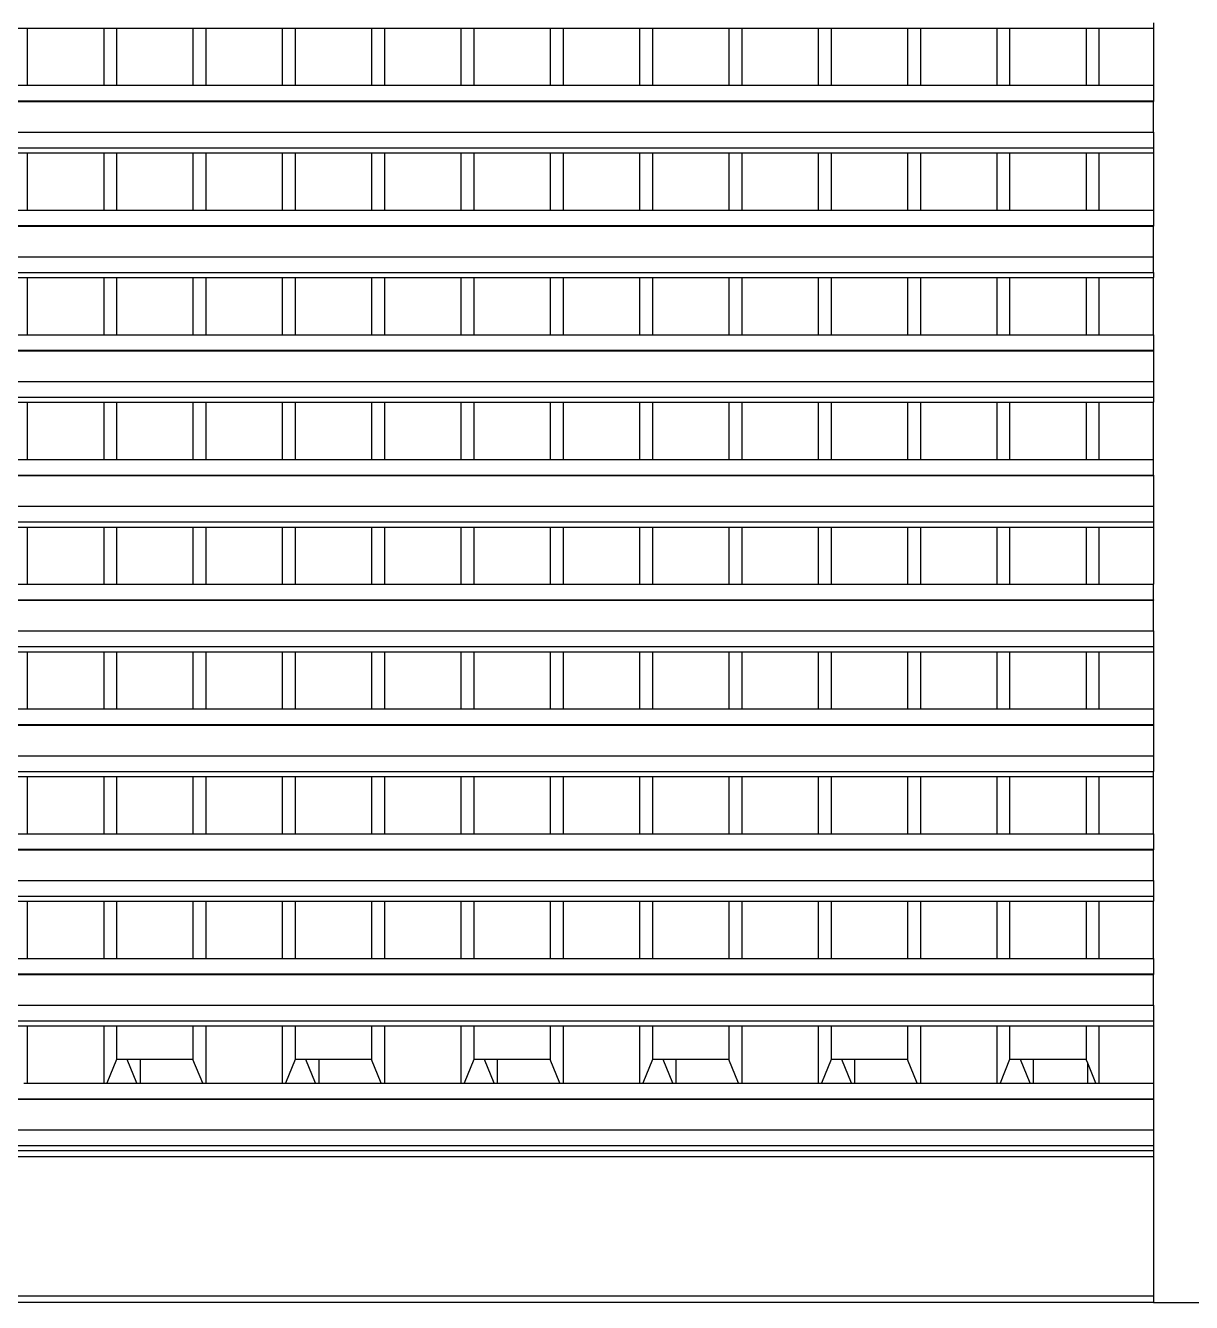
# Model space of a CAD drawing. Extents: x -60 to 60, y -13 to 16.
# Drawn here: x -18.087 to -16.244, y 9.341 to 11.36 of the extents above; entities that cross this region are included whole.
import ezdxf

# ---------------------------------------------------------------- set-up
doc = ezdxf.new("R2010")
doc.units = 0
doc.layers.get('0').update_dxf_attribs({"linetype": 'CONTINUOUS'})

msp = doc.modelspace()

# ---------------------------------------------------------------- linework, layer by layer
for p, q in [((-18.1044, 11.3562), (-18.0842, 11.3562)), ((-18.0842, 11.3562), (-18.0842, 11.2658)), ((-18.0842, 11.3562), (-17.9632, 11.3562)), ((-17.9632, 11.3562), (-17.9632, 11.2658)), ((-17.9632, 11.3562), (-17.943, 11.3562)), ((-17.943, 11.3562), (-17.943, 11.2658)), ((-17.943, 11.3562), (-17.822, 11.3562)), ((-17.822, 11.3562), (-17.822, 11.2658)), ((-17.822, 11.3562), (-17.8018, 11.3562)), ((-17.8018, 11.3562), (-17.8018, 11.2658)), ((-17.8018, 11.3562), (-17.6808, 11.3562)), ((-17.6808, 11.3562), (-17.6808, 11.2658)), ((-17.6808, 11.3562), (-17.6606, 11.3562)), ((-17.6606, 11.3562), (-17.6606, 11.2658)), ((-17.6606, 11.3562), (-17.5396, 11.3562)), ((-17.5396, 11.3562), (-17.5396, 11.2658)), ((-17.5396, 11.3562), (-17.5194, 11.3562)), ((-17.5194, 11.3562), (-17.5194, 11.2658)), ((-17.5194, 11.3562), (-17.3984, 11.3562)), ((-17.3984, 11.3562), (-17.3984, 11.2658)), ((-17.3984, 11.3562), (-17.3782, 11.3562)), ((-17.3782, 11.3562), (-17.3782, 11.2658)), ((-17.3782, 11.3562), (-17.2572, 11.3562)), ((-17.2572, 11.3562), (-17.2572, 11.2658)), ((-17.2572, 11.3562), (-17.237, 11.3562)), ((-17.237, 11.3562), (-17.237, 11.2658)), ((-17.237, 11.3562), (-17.116, 11.3562)), ((-17.116, 11.3562), (-17.116, 11.2658)), ((-17.116, 11.3562), (-17.0958, 11.3562)), ((-17.0958, 11.3562), (-17.0958, 11.2658)), ((-17.0958, 11.3562), (-16.9748, 11.3562)), ((-16.9748, 11.3562), (-16.9748, 11.2658)), ((-16.9748, 11.3562), (-16.9546, 11.3562)), ((-16.9546, 11.3562), (-16.9546, 11.2658)), ((-16.9546, 11.3562), (-16.8336, 11.3562)), ((-16.8336, 11.3562), (-16.8336, 11.2658)), ((-16.8336, 11.3562), (-16.8134, 11.3562)), ((-16.8134, 11.3562), (-16.8134, 11.2658)), ((-16.8134, 11.3562), (-16.6923, 11.3562)), ((-16.6923, 11.3562), (-16.6923, 11.2658)), ((-16.6923, 11.3562), (-16.6722, 11.3562)), ((-16.6722, 11.3562), (-16.6722, 11.2658)), ((-16.6722, 11.3562), (-16.5511, 11.3562)), ((-16.5511, 11.3562), (-16.5511, 11.2658)), ((-16.5511, 11.3562), (-16.531, 11.3562)), ((-16.531, 11.3562), (-16.531, 11.2658)), ((-16.531, 11.3562), (-16.4099, 11.3562)), ((-16.4099, 11.3562), (-16.4099, 11.2658)), ((-16.4099, 11.3562), (-16.3898, 11.3562)), ((-16.3898, 11.3562), (-16.3898, 11.2658)), ((-16.3898, 11.3562), (-16.3036, 11.3562)), ((-16.3036, 11.3644), (-16.3036, 11.3562)), ((-16.3036, 11.3562), (-16.3036, 11.2658)), ((-18.1044, 11.2658), (-18.0842, 11.2658)), ((-18.0842, 11.2658), (-17.9632, 11.2658)), ((-17.9632, 11.2658), (-17.943, 11.2658)), ((-17.943, 11.2658), (-17.822, 11.2658)), ((-17.822, 11.2658), (-17.8018, 11.2658)), ((-17.8018, 11.2658), (-17.6808, 11.2658)), ((-17.6808, 11.2658), (-17.6606, 11.2658)), ((-17.6606, 11.2658), (-17.5396, 11.2658)), ((-17.5396, 11.2658), (-17.5194, 11.2658)), ((-17.5194, 11.2658), (-17.3984, 11.2658)), ((-17.3984, 11.2658), (-17.3782, 11.2658)), ((-17.3782, 11.2658), (-17.2572, 11.2658)), ((-17.2572, 11.2658), (-17.237, 11.2658)), ((-17.237, 11.2658), (-17.116, 11.2658)), ((-17.116, 11.2658), (-17.0958, 11.2658)), ((-17.0958, 11.2658), (-16.9748, 11.2658)), ((-16.9748, 11.2658), (-16.9546, 11.2658)), ((-16.9546, 11.2658), (-16.8336, 11.2658)), ((-16.8336, 11.2658), (-16.8134, 11.2658)), ((-16.8134, 11.2658), (-16.6923, 11.2658)), ((-16.6923, 11.2658), (-16.6722, 11.2658)), ((-16.6722, 11.2658), (-16.5511, 11.2658)), ((-16.5511, 11.2658), (-16.531, 11.2658)), ((-16.531, 11.2658), (-16.4099, 11.2658)), ((-16.4099, 11.2658), (-16.3898, 11.2658)), ((-16.3898, 11.2658), (-16.3036, 11.2658)), ((-16.3036, 11.2658), (-16.3036, 11.2411)), ((-19.9336, 11.2411), (-16.3036, 11.2411)), ((-19.9336, 11.2403), (-16.3036, 11.2403)), ((-16.3036, 11.2411), (-16.3036, 11.2403)), ((-16.3036, 11.1918), (-16.3036, 11.2403)), ((-19.9336, 11.1918), (-16.3036, 11.1918)), ((-16.3036, 11.1918), (-16.3036, 11.1671)), ((-19.9336, 11.1671), (-16.3036, 11.1671)), ((-18.1044, 11.1589), (-18.0842, 11.1589)), ((-18.0842, 11.1589), (-18.0842, 11.0685)), ((-18.0842, 11.1589), (-17.9632, 11.1589)), ((-17.9632, 11.1589), (-17.9632, 11.0685)), ((-17.9632, 11.1589), (-17.943, 11.1589)), ((-17.943, 11.1589), (-17.943, 11.0685)), ((-17.943, 11.1589), (-17.822, 11.1589)), ((-17.822, 11.1589), (-17.822, 11.0685)), ((-17.822, 11.1589), (-17.8018, 11.1589)), ((-17.8018, 11.1589), (-17.8018, 11.0685)), ((-17.8018, 11.1589), (-17.6808, 11.1589)), ((-17.6808, 11.1589), (-17.6808, 11.0685)), ((-17.6808, 11.1589), (-17.6606, 11.1589)), ((-17.6606, 11.1589), (-17.6606, 11.0685)), ((-17.6606, 11.1589), (-17.5396, 11.1589)), ((-17.5396, 11.1589), (-17.5396, 11.0685)), ((-17.5396, 11.1589), (-17.5194, 11.1589)), ((-17.5194, 11.1589), (-17.5194, 11.0685)), ((-17.5194, 11.1589), (-17.3984, 11.1589)), ((-17.3984, 11.1589), (-17.3984, 11.0685)), ((-17.3984, 11.1589), (-17.3782, 11.1589)), ((-17.3782, 11.1589), (-17.3782, 11.0685)), ((-17.3782, 11.1589), (-17.2572, 11.1589)), ((-17.2572, 11.1589), (-17.2572, 11.0685)), ((-17.2572, 11.1589), (-17.237, 11.1589)), ((-17.237, 11.1589), (-17.237, 11.0685)), ((-17.237, 11.1589), (-17.116, 11.1589)), ((-17.116, 11.1589), (-17.116, 11.0685)), ((-17.116, 11.1589), (-17.0958, 11.1589)), ((-17.0958, 11.1589), (-17.0958, 11.0685)), ((-17.0958, 11.1589), (-16.9748, 11.1589)), ((-16.9748, 11.1589), (-16.9748, 11.0685)), ((-16.9748, 11.1589), (-16.9546, 11.1589)), ((-16.9546, 11.1589), (-16.9546, 11.0685)), ((-16.9546, 11.1589), (-16.8336, 11.1589)), ((-16.8336, 11.1589), (-16.8336, 11.0685)), ((-16.8336, 11.1589), (-16.8134, 11.1589)), ((-16.8134, 11.1589), (-16.8134, 11.0685)), ((-16.8134, 11.1589), (-16.6923, 11.1589)), ((-16.6923, 11.1589), (-16.6923, 11.0685)), ((-16.6923, 11.1589), (-16.6722, 11.1589)), ((-16.6722, 11.1589), (-16.6722, 11.0685)), ((-16.6722, 11.1589), (-16.5511, 11.1589)), ((-16.5511, 11.1589), (-16.5511, 11.0685)), ((-16.5511, 11.1589), (-16.531, 11.1589)), ((-16.531, 11.1589), (-16.531, 11.0685)), ((-16.531, 11.1589), (-16.4099, 11.1589)), ((-16.4099, 11.1589), (-16.4099, 11.0685)), ((-16.4099, 11.1589), (-16.3898, 11.1589)), ((-16.3898, 11.1589), (-16.3898, 11.0685)), ((-16.3898, 11.1589), (-16.3036, 11.1589)), ((-16.3036, 11.1671), (-16.3036, 11.1589)), ((-16.3036, 11.1589), (-16.3036, 11.0685)), ((-18.1044, 11.0685), (-18.0842, 11.0685)), ((-18.0842, 11.0685), (-17.9632, 11.0685)), ((-17.9632, 11.0685), (-17.943, 11.0685)), ((-17.943, 11.0685), (-17.822, 11.0685)), ((-17.822, 11.0685), (-17.8018, 11.0685)), ((-17.8018, 11.0685), (-17.6808, 11.0685)), ((-17.6808, 11.0685), (-17.6606, 11.0685)), ((-17.6606, 11.0685), (-17.5396, 11.0685)), ((-17.5396, 11.0685), (-17.5194, 11.0685)), ((-17.5194, 11.0685), (-17.3984, 11.0685)), ((-17.3984, 11.0685), (-17.3782, 11.0685)), ((-17.3782, 11.0685), (-17.2572, 11.0685)), ((-17.2572, 11.0685), (-17.237, 11.0685)), ((-17.237, 11.0685), (-17.116, 11.0685)), ((-17.116, 11.0685), (-17.0958, 11.0685)), ((-17.0958, 11.0685), (-16.9748, 11.0685)), ((-16.9748, 11.0685), (-16.9546, 11.0685)), ((-16.9546, 11.0685), (-16.8336, 11.0685)), ((-16.8336, 11.0685), (-16.8134, 11.0685)), ((-16.8134, 11.0685), (-16.6923, 11.0685)), ((-16.6923, 11.0685), (-16.6722, 11.0685)), ((-16.6722, 11.0685), (-16.5511, 11.0685)), ((-16.5511, 11.0685), (-16.531, 11.0685)), ((-16.531, 11.0685), (-16.4099, 11.0685)), ((-16.4099, 11.0685), (-16.3898, 11.0685)), ((-16.3898, 11.0685), (-16.3036, 11.0685)), ((-16.3036, 11.0685), (-16.3036, 11.0438)), ((-19.9336, 11.0438), (-16.3036, 11.0438)), ((-19.9336, 11.043), (-16.3036, 11.043)), ((-16.3036, 11.0438), (-16.3036, 11.043)), ((-16.3036, 10.9945), (-16.3036, 11.043)), ((-19.9336, 10.9945), (-16.3036, 10.9945)), ((-16.3036, 10.9699), (-16.3036, 10.9945)), ((-19.9336, 10.9699), (-16.3036, 10.9699)), ((-16.3036, 10.9699), (-16.3036, 10.9616)), ((-18.1044, 10.9616), (-18.0842, 10.9616)), ((-18.0842, 10.9616), (-18.0842, 10.8712)), ((-18.0842, 10.9616), (-17.9632, 10.9616)), ((-17.9632, 10.9616), (-17.9632, 10.8712)), ((-17.9632, 10.9616), (-17.943, 10.9616)), ((-17.943, 10.9616), (-17.943, 10.8712)), ((-17.943, 10.9616), (-17.822, 10.9616)), ((-17.822, 10.9616), (-17.822, 10.8712)), ((-17.822, 10.9616), (-17.8018, 10.9616)), ((-17.8018, 10.9616), (-17.8018, 10.8712)), ((-17.8018, 10.9616), (-17.6808, 10.9616)), ((-17.6808, 10.9616), (-17.6808, 10.8712)), ((-17.6808, 10.9616), (-17.6606, 10.9616)), ((-17.6606, 10.9616), (-17.6606, 10.8712)), ((-17.6606, 10.9616), (-17.5396, 10.9616)), ((-17.5396, 10.9616), (-17.5396, 10.8712)), ((-17.5396, 10.9616), (-17.5194, 10.9616)), ((-17.5194, 10.9616), (-17.5194, 10.8712)), ((-17.5194, 10.9616), (-17.3984, 10.9616)), ((-17.3984, 10.9616), (-17.3984, 10.8712)), ((-17.3984, 10.9616), (-17.3782, 10.9616)), ((-17.3782, 10.9616), (-17.3782, 10.8712)), ((-17.3782, 10.9616), (-17.2572, 10.9616)), ((-17.2572, 10.9616), (-17.2572, 10.8712)), ((-17.2572, 10.9616), (-17.237, 10.9616)), ((-17.237, 10.9616), (-17.237, 10.8712)), ((-17.237, 10.9616), (-17.116, 10.9616)), ((-17.116, 10.9616), (-17.116, 10.8712)), ((-17.116, 10.9616), (-17.0958, 10.9616)), ((-17.0958, 10.9616), (-17.0958, 10.8712)), ((-17.0958, 10.9616), (-16.9748, 10.9616)), ((-16.9748, 10.9616), (-16.9748, 10.8712)), ((-16.9748, 10.9616), (-16.9546, 10.9616)), ((-16.9546, 10.9616), (-16.9546, 10.8712)), ((-16.9546, 10.9616), (-16.8336, 10.9616)), ((-16.8336, 10.9616), (-16.8336, 10.8712)), ((-16.8336, 10.9616), (-16.8134, 10.9616)), ((-16.8134, 10.9616), (-16.8134, 10.8712)), ((-16.8134, 10.9616), (-16.6923, 10.9616)), ((-16.6923, 10.9616), (-16.6923, 10.8712)), ((-16.6923, 10.9616), (-16.6722, 10.9616)), ((-16.6722, 10.9616), (-16.6722, 10.8712)), ((-16.6722, 10.9616), (-16.5511, 10.9616)), ((-16.5511, 10.9616), (-16.5511, 10.8712)), ((-16.5511, 10.9616), (-16.531, 10.9616)), ((-16.531, 10.9616), (-16.531, 10.8712)), ((-16.531, 10.9616), (-16.4099, 10.9616)), ((-16.4099, 10.9616), (-16.4099, 10.8712)), ((-16.4099, 10.9616), (-16.3898, 10.9616)), ((-16.3898, 10.9616), (-16.3898, 10.8712)), ((-16.3898, 10.9616), (-16.3036, 10.9616)), ((-16.3036, 10.8712), (-16.3036, 10.9616)), ((-18.1044, 10.8712), (-18.0842, 10.8712)), ((-18.0842, 10.8712), (-17.9632, 10.8712)), ((-17.9632, 10.8712), (-17.943, 10.8712)), ((-17.943, 10.8712), (-17.822, 10.8712)), ((-17.822, 10.8712), (-17.8018, 10.8712)), ((-17.8018, 10.8712), (-17.6808, 10.8712)), ((-17.6808, 10.8712), (-17.6606, 10.8712)), ((-17.6606, 10.8712), (-17.5396, 10.8712)), ((-17.5396, 10.8712), (-17.5194, 10.8712)), ((-17.5194, 10.8712), (-17.3984, 10.8712)), ((-17.3984, 10.8712), (-17.3782, 10.8712)), ((-17.3782, 10.8712), (-17.2572, 10.8712)), ((-17.2572, 10.8712), (-17.237, 10.8712)), ((-17.237, 10.8712), (-17.116, 10.8712)), ((-17.116, 10.8712), (-17.0958, 10.8712)), ((-17.0958, 10.8712), (-16.9748, 10.8712)), ((-16.9748, 10.8712), (-16.9546, 10.8712)), ((-16.9546, 10.8712), (-16.8336, 10.8712)), ((-16.8336, 10.8712), (-16.8134, 10.8712)), ((-16.8134, 10.8712), (-16.6923, 10.8712)), ((-16.6923, 10.8712), (-16.6722, 10.8712)), ((-16.6722, 10.8712), (-16.5511, 10.8712)), ((-16.5511, 10.8712), (-16.531, 10.8712)), ((-16.531, 10.8712), (-16.4099, 10.8712)), ((-16.4099, 10.8712), (-16.3898, 10.8712)), ((-16.3898, 10.8712), (-16.3036, 10.8712)), ((-16.3036, 10.8712), (-16.3036, 10.8466)), ((-19.9336, 10.8466), (-16.3036, 10.8466)), ((-19.9336, 10.8457), (-16.3036, 10.8457)), ((-16.3036, 10.8466), (-16.3036, 10.8457)), ((-16.3036, 10.8457), (-16.3036, 10.7972)), ((-19.9336, 10.7972), (-16.3036, 10.7972)), ((-16.3036, 10.7972), (-16.3036, 10.7726)), ((-19.9336, 10.7726), (-16.3036, 10.7726)), ((-16.3036, 10.7726), (-16.3036, 10.7644)), ((-18.1044, 10.7644), (-18.0842, 10.7644)), ((-18.0842, 10.7644), (-18.0842, 10.6739)), ((-18.0842, 10.7644), (-17.9632, 10.7644)), ((-17.9632, 10.7644), (-17.9632, 10.6739)), ((-17.9632, 10.7644), (-17.943, 10.7644)), ((-17.943, 10.7644), (-17.943, 10.6739)), ((-17.943, 10.7644), (-17.822, 10.7644)), ((-17.822, 10.7644), (-17.822, 10.6739)), ((-17.822, 10.7644), (-17.8018, 10.7644)), ((-17.8018, 10.7644), (-17.8018, 10.6739)), ((-17.8018, 10.7644), (-17.6808, 10.7644)), ((-17.6808, 10.7644), (-17.6808, 10.6739)), ((-17.6808, 10.7644), (-17.6606, 10.7644)), ((-17.6606, 10.7644), (-17.6606, 10.6739)), ((-17.6606, 10.7644), (-17.5396, 10.7644)), ((-17.5396, 10.7644), (-17.5396, 10.6739)), ((-17.5396, 10.7644), (-17.5194, 10.7644)), ((-17.5194, 10.7644), (-17.5194, 10.6739)), ((-17.5194, 10.7644), (-17.3984, 10.7644)), ((-17.3984, 10.7644), (-17.3984, 10.6739)), ((-17.3984, 10.7644), (-17.3782, 10.7644)), ((-17.3782, 10.7644), (-17.3782, 10.6739)), ((-17.3782, 10.7644), (-17.2572, 10.7644)), ((-17.2572, 10.7644), (-17.2572, 10.6739)), ((-17.2572, 10.7644), (-17.237, 10.7644)), ((-17.237, 10.7644), (-17.237, 10.6739)), ((-17.237, 10.7644), (-17.116, 10.7644)), ((-17.116, 10.7644), (-17.116, 10.6739)), ((-17.116, 10.7644), (-17.0958, 10.7644)), ((-17.0958, 10.7644), (-17.0958, 10.6739)), ((-17.0958, 10.7644), (-16.9748, 10.7644)), ((-16.9748, 10.7644), (-16.9748, 10.6739)), ((-16.9748, 10.7644), (-16.9546, 10.7644)), ((-16.9546, 10.7644), (-16.9546, 10.6739)), ((-16.9546, 10.7644), (-16.8336, 10.7644)), ((-16.8336, 10.7644), (-16.8336, 10.6739)), ((-16.8336, 10.7644), (-16.8134, 10.7644)), ((-16.8134, 10.7644), (-16.8134, 10.6739)), ((-16.8134, 10.7644), (-16.6923, 10.7644)), ((-16.6923, 10.7644), (-16.6923, 10.6739)), ((-16.6923, 10.7644), (-16.6722, 10.7644)), ((-16.6722, 10.7644), (-16.6722, 10.6739)), ((-16.6722, 10.7644), (-16.5511, 10.7644)), ((-16.5511, 10.7644), (-16.5511, 10.6739)), ((-16.5511, 10.7644), (-16.531, 10.7644)), ((-16.531, 10.7644), (-16.531, 10.6739)), ((-16.531, 10.7644), (-16.4099, 10.7644)), ((-16.4099, 10.7644), (-16.4099, 10.6739)), ((-16.4099, 10.7644), (-16.3898, 10.7644)), ((-16.3898, 10.7644), (-16.3898, 10.6739)), ((-16.3898, 10.7644), (-16.3036, 10.7644)), ((-16.3036, 10.6739), (-16.3036, 10.7644)), ((-18.1044, 10.6739), (-18.0842, 10.6739)), ((-18.0842, 10.6739), (-17.9632, 10.6739)), ((-17.9632, 10.6739), (-17.943, 10.6739)), ((-17.943, 10.6739), (-17.822, 10.6739)), ((-17.822, 10.6739), (-17.8018, 10.6739)), ((-17.8018, 10.6739), (-17.6808, 10.6739)), ((-17.6808, 10.6739), (-17.6606, 10.6739)), ((-17.6606, 10.6739), (-17.5396, 10.6739)), ((-17.5396, 10.6739), (-17.5194, 10.6739)), ((-17.5194, 10.6739), (-17.3984, 10.6739)), ((-17.3984, 10.6739), (-17.3782, 10.6739)), ((-17.3782, 10.6739), (-17.2572, 10.6739)), ((-17.2572, 10.6739), (-17.237, 10.6739)), ((-17.237, 10.6739), (-17.116, 10.6739)), ((-17.116, 10.6739), (-17.0958, 10.6739)), ((-17.0958, 10.6739), (-16.9748, 10.6739)), ((-16.9748, 10.6739), (-16.9546, 10.6739)), ((-16.9546, 10.6739), (-16.8336, 10.6739)), ((-16.8336, 10.6739), (-16.8134, 10.6739)), ((-16.8134, 10.6739), (-16.6923, 10.6739)), ((-16.6923, 10.6739), (-16.6722, 10.6739)), ((-16.6722, 10.6739), (-16.5511, 10.6739)), ((-16.5511, 10.6739), (-16.531, 10.6739)), ((-16.531, 10.6739), (-16.4099, 10.6739)), ((-16.4099, 10.6739), (-16.3898, 10.6739)), ((-16.3898, 10.6739), (-16.3036, 10.6739)), ((-16.3036, 10.6493), (-16.3036, 10.6739)), ((-19.9336, 10.6493), (-16.3036, 10.6493)), ((-19.9336, 10.6485), (-16.3036, 10.6485)), ((-16.3036, 10.6493), (-16.3036, 10.6485)), ((-16.3036, 10.6485), (-16.3036, 10.6)), ((-19.9336, 10.6), (-16.3036, 10.6)), ((-16.3036, 10.6), (-16.3036, 10.5753)), ((-19.9336, 10.5753), (-16.3036, 10.5753)), ((-18.1044, 10.5671), (-18.0842, 10.5671)), ((-18.0842, 10.5671), (-18.0842, 10.4767)), ((-18.0842, 10.5671), (-17.9632, 10.5671)), ((-17.9632, 10.5671), (-17.9632, 10.4767)), ((-17.9632, 10.5671), (-17.943, 10.5671)), ((-17.943, 10.5671), (-17.943, 10.4767)), ((-17.943, 10.5671), (-17.822, 10.5671)), ((-17.822, 10.5671), (-17.822, 10.4767)), ((-17.822, 10.5671), (-17.8018, 10.5671)), ((-17.8018, 10.5671), (-17.8018, 10.4767)), ((-17.8018, 10.5671), (-17.6808, 10.5671)), ((-17.6808, 10.5671), (-17.6808, 10.4767)), ((-17.6808, 10.5671), (-17.6606, 10.5671)), ((-17.6606, 10.5671), (-17.6606, 10.4767)), ((-17.6606, 10.5671), (-17.5396, 10.5671)), ((-17.5396, 10.5671), (-17.5396, 10.4767)), ((-17.5396, 10.5671), (-17.5194, 10.5671)), ((-17.5194, 10.5671), (-17.5194, 10.4767)), ((-17.5194, 10.5671), (-17.3984, 10.5671)), ((-17.3984, 10.5671), (-17.3984, 10.4767)), ((-17.3984, 10.5671), (-17.3782, 10.5671)), ((-17.3782, 10.5671), (-17.3782, 10.4767)), ((-17.3782, 10.5671), (-17.2572, 10.5671)), ((-17.2572, 10.5671), (-17.2572, 10.4767)), ((-17.2572, 10.5671), (-17.237, 10.5671)), ((-17.237, 10.5671), (-17.237, 10.4767)), ((-17.237, 10.5671), (-17.116, 10.5671)), ((-17.116, 10.5671), (-17.116, 10.4767)), ((-17.116, 10.5671), (-17.0958, 10.5671)), ((-17.0958, 10.5671), (-17.0958, 10.4767)), ((-17.0958, 10.5671), (-16.9748, 10.5671)), ((-16.9748, 10.5671), (-16.9748, 10.4767)), ((-16.9748, 10.5671), (-16.9546, 10.5671)), ((-16.9546, 10.5671), (-16.9546, 10.4767)), ((-16.9546, 10.5671), (-16.8336, 10.5671)), ((-16.8336, 10.5671), (-16.8336, 10.4767)), ((-16.8336, 10.5671), (-16.8134, 10.5671)), ((-16.8134, 10.5671), (-16.8134, 10.4767)), ((-16.8134, 10.5671), (-16.6923, 10.5671)), ((-16.6923, 10.5671), (-16.6923, 10.4767)), ((-16.6923, 10.5671), (-16.6722, 10.5671)), ((-16.6722, 10.5671), (-16.6722, 10.4767)), ((-16.6722, 10.5671), (-16.5511, 10.5671)), ((-16.5511, 10.5671), (-16.5511, 10.4767)), ((-16.5511, 10.5671), (-16.531, 10.5671)), ((-16.531, 10.5671), (-16.531, 10.4767)), ((-16.531, 10.5671), (-16.4099, 10.5671)), ((-16.4099, 10.5671), (-16.4099, 10.4767)), ((-16.4099, 10.5671), (-16.3898, 10.5671)), ((-16.3898, 10.5671), (-16.3898, 10.4767)), ((-16.3898, 10.5671), (-16.3036, 10.5671)), ((-16.3036, 10.5753), (-16.3036, 10.5671)), ((-16.3036, 10.5671), (-16.3036, 10.4767)), ((-18.1044, 10.4767), (-18.0842, 10.4767)), ((-18.0842, 10.4767), (-17.9632, 10.4767)), ((-17.9632, 10.4767), (-17.943, 10.4767)), ((-17.943, 10.4767), (-17.822, 10.4767)), ((-17.822, 10.4767), (-17.8018, 10.4767)), ((-17.8018, 10.4767), (-17.6808, 10.4767)), ((-17.6808, 10.4767), (-17.6606, 10.4767)), ((-17.6606, 10.4767), (-17.5396, 10.4767)), ((-17.5396, 10.4767), (-17.5194, 10.4767)), ((-17.5194, 10.4767), (-17.3984, 10.4767)), ((-17.3984, 10.4767), (-17.3782, 10.4767)), ((-17.3782, 10.4767), (-17.2572, 10.4767)), ((-17.2572, 10.4767), (-17.237, 10.4767)), ((-17.237, 10.4767), (-17.116, 10.4767)), ((-17.116, 10.4767), (-17.0958, 10.4767)), ((-17.0958, 10.4767), (-16.9748, 10.4767)), ((-16.9748, 10.4767), (-16.9546, 10.4767)), ((-16.9546, 10.4767), (-16.8336, 10.4767)), ((-16.8336, 10.4767), (-16.8134, 10.4767)), ((-16.8134, 10.4767), (-16.6923, 10.4767)), ((-16.6923, 10.4767), (-16.6722, 10.4767)), ((-16.6722, 10.4767), (-16.5511, 10.4767)), ((-16.5511, 10.4767), (-16.531, 10.4767)), ((-16.531, 10.4767), (-16.4099, 10.4767)), ((-16.4099, 10.4767), (-16.3898, 10.4767)), ((-16.3898, 10.4767), (-16.3036, 10.4767)), ((-16.3036, 10.452), (-16.3036, 10.4767)), ((-19.9336, 10.452), (-16.3036, 10.452)), ((-19.9336, 10.4512), (-16.3036, 10.4512)), ((-16.3036, 10.452), (-16.3036, 10.4512)), ((-16.3036, 10.4027), (-16.3036, 10.4512)), ((-19.9336, 10.4027), (-16.3036, 10.4027)), ((-16.3036, 10.4027), (-16.3036, 10.378)), ((-19.9336, 10.378), (-16.3036, 10.378)), ((-18.1044, 10.3698), (-18.0842, 10.3698)), ((-18.0842, 10.3698), (-18.0842, 10.2794)), ((-18.0842, 10.3698), (-17.9632, 10.3698)), ((-17.9632, 10.3698), (-17.9632, 10.2794)), ((-17.9632, 10.3698), (-17.943, 10.3698)), ((-17.943, 10.3698), (-17.943, 10.2794)), ((-17.943, 10.3698), (-17.822, 10.3698)), ((-17.822, 10.3698), (-17.822, 10.2794)), ((-17.822, 10.3698), (-17.8018, 10.3698)), ((-17.8018, 10.3698), (-17.8018, 10.2794)), ((-17.8018, 10.3698), (-17.6808, 10.3698)), ((-17.6808, 10.3698), (-17.6808, 10.2794)), ((-17.6808, 10.3698), (-17.6606, 10.3698)), ((-17.6606, 10.3698), (-17.6606, 10.2794)), ((-17.6606, 10.3698), (-17.5396, 10.3698)), ((-17.5396, 10.3698), (-17.5396, 10.2794)), ((-17.5396, 10.3698), (-17.5194, 10.3698)), ((-17.5194, 10.3698), (-17.5194, 10.2794)), ((-17.5194, 10.3698), (-17.3984, 10.3698)), ((-17.3984, 10.3698), (-17.3984, 10.2794)), ((-17.3984, 10.3698), (-17.3782, 10.3698)), ((-17.3782, 10.3698), (-17.3782, 10.2794)), ((-17.3782, 10.3698), (-17.2572, 10.3698)), ((-17.2572, 10.3698), (-17.2572, 10.2794)), ((-17.2572, 10.3698), (-17.237, 10.3698)), ((-17.237, 10.3698), (-17.237, 10.2794)), ((-17.237, 10.3698), (-17.116, 10.3698)), ((-17.116, 10.3698), (-17.116, 10.2794)), ((-17.116, 10.3698), (-17.0958, 10.3698)), ((-17.0958, 10.3698), (-17.0958, 10.2794)), ((-17.0958, 10.3698), (-16.9748, 10.3698)), ((-16.9748, 10.3698), (-16.9748, 10.2794)), ((-16.9748, 10.3698), (-16.9546, 10.3698)), ((-16.9546, 10.3698), (-16.9546, 10.2794)), ((-16.9546, 10.3698), (-16.8336, 10.3698)), ((-16.8336, 10.3698), (-16.8336, 10.2794)), ((-16.8336, 10.3698), (-16.8134, 10.3698)), ((-16.8134, 10.3698), (-16.8134, 10.2794)), ((-16.8134, 10.3698), (-16.6923, 10.3698)), ((-16.6923, 10.3698), (-16.6923, 10.2794)), ((-16.6923, 10.3698), (-16.6722, 10.3698)), ((-16.6722, 10.3698), (-16.6722, 10.2794)), ((-16.6722, 10.3698), (-16.5511, 10.3698)), ((-16.5511, 10.3698), (-16.5511, 10.2794)), ((-16.5511, 10.3698), (-16.531, 10.3698)), ((-16.531, 10.3698), (-16.531, 10.2794)), ((-16.531, 10.3698), (-16.4099, 10.3698)), ((-16.4099, 10.3698), (-16.4099, 10.2794)), ((-16.4099, 10.3698), (-16.3898, 10.3698)), ((-16.3898, 10.3698), (-16.3898, 10.2794)), ((-16.3898, 10.3698), (-16.3036, 10.3698)), ((-16.3036, 10.378), (-16.3036, 10.3698)), ((-16.3036, 10.3698), (-16.3036, 10.2794)), ((-18.1044, 10.2794), (-18.0842, 10.2794)), ((-18.0842, 10.2794), (-17.9632, 10.2794)), ((-17.9632, 10.2794), (-17.943, 10.2794)), ((-17.943, 10.2794), (-17.822, 10.2794)), ((-17.822, 10.2794), (-17.8018, 10.2794)), ((-17.8018, 10.2794), (-17.6808, 10.2794)), ((-17.6808, 10.2794), (-17.6606, 10.2794)), ((-17.6606, 10.2794), (-17.5396, 10.2794)), ((-17.5396, 10.2794), (-17.5194, 10.2794)), ((-17.5194, 10.2794), (-17.3984, 10.2794)), ((-17.3984, 10.2794), (-17.3782, 10.2794)), ((-17.3782, 10.2794), (-17.2572, 10.2794)), ((-17.2572, 10.2794), (-17.237, 10.2794)), ((-17.237, 10.2794), (-17.116, 10.2794)), ((-17.116, 10.2794), (-17.0958, 10.2794)), ((-17.0958, 10.2794), (-16.9748, 10.2794)), ((-16.9748, 10.2794), (-16.9546, 10.2794)), ((-16.9546, 10.2794), (-16.8336, 10.2794)), ((-16.8336, 10.2794), (-16.8134, 10.2794)), ((-16.8134, 10.2794), (-16.6923, 10.2794)), ((-16.6923, 10.2794), (-16.6722, 10.2794)), ((-16.6722, 10.2794), (-16.5511, 10.2794)), ((-16.5511, 10.2794), (-16.531, 10.2794)), ((-16.531, 10.2794), (-16.4099, 10.2794)), ((-16.4099, 10.2794), (-16.3898, 10.2794)), ((-16.3898, 10.2794), (-16.3036, 10.2794)), ((-16.3036, 10.2794), (-16.3036, 10.2547)), ((-19.9336, 10.2547), (-16.3036, 10.2547)), ((-19.9336, 10.2539), (-16.3036, 10.2539)), ((-16.3036, 10.2547), (-16.3036, 10.2539)), ((-16.3036, 10.2539), (-16.3036, 10.2054)), ((-19.9336, 10.2054), (-16.3036, 10.2054)), ((-16.3036, 10.2054), (-16.3036, 10.1807)), ((-19.9336, 10.1807), (-16.3036, 10.1807)), ((-16.3036, 10.1725), (-16.3036, 10.1807)), ((-18.1044, 10.1725), (-18.0842, 10.1725)), ((-18.0842, 10.1725), (-18.0842, 10.0821)), ((-18.0842, 10.1725), (-17.9632, 10.1725)), ((-17.9632, 10.1725), (-17.9632, 10.0821)), ((-17.9632, 10.1725), (-17.943, 10.1725)), ((-17.943, 10.1725), (-17.943, 10.0821)), ((-17.943, 10.1725), (-17.822, 10.1725)), ((-17.822, 10.1725), (-17.822, 10.0821)), ((-17.822, 10.1725), (-17.8018, 10.1725)), ((-17.8018, 10.1725), (-17.8018, 10.0821)), ((-17.8018, 10.1725), (-17.6808, 10.1725)), ((-17.6808, 10.1725), (-17.6808, 10.0821)), ((-17.6808, 10.1725), (-17.6606, 10.1725)), ((-17.6606, 10.1725), (-17.6606, 10.0821)), ((-17.6606, 10.1725), (-17.5396, 10.1725)), ((-17.5396, 10.1725), (-17.5396, 10.0821)), ((-17.5396, 10.1725), (-17.5194, 10.1725)), ((-17.5194, 10.1725), (-17.5194, 10.0821)), ((-17.5194, 10.1725), (-17.3984, 10.1725)), ((-17.3984, 10.1725), (-17.3984, 10.0821)), ((-17.3984, 10.1725), (-17.3782, 10.1725)), ((-17.3782, 10.1725), (-17.3782, 10.0821)), ((-17.3782, 10.1725), (-17.2572, 10.1725)), ((-17.2572, 10.1725), (-17.2572, 10.0821)), ((-17.2572, 10.1725), (-17.237, 10.1725)), ((-17.237, 10.1725), (-17.237, 10.0821)), ((-17.237, 10.1725), (-17.116, 10.1725)), ((-17.116, 10.1725), (-17.116, 10.0821)), ((-17.116, 10.1725), (-17.0958, 10.1725)), ((-17.0958, 10.1725), (-17.0958, 10.0821)), ((-17.0958, 10.1725), (-16.9748, 10.1725)), ((-16.9748, 10.1725), (-16.9748, 10.0821)), ((-16.9748, 10.1725), (-16.9546, 10.1725)), ((-16.9546, 10.1725), (-16.9546, 10.0821)), ((-16.9546, 10.1725), (-16.8336, 10.1725)), ((-16.8336, 10.1725), (-16.8336, 10.0821)), ((-16.8336, 10.1725), (-16.8134, 10.1725)), ((-16.8134, 10.1725), (-16.8134, 10.0821)), ((-16.8134, 10.1725), (-16.6923, 10.1725)), ((-16.6923, 10.1725), (-16.6923, 10.0821)), ((-16.6923, 10.1725), (-16.6722, 10.1725)), ((-16.6722, 10.1725), (-16.6722, 10.0821)), ((-16.6722, 10.1725), (-16.5511, 10.1725)), ((-16.5511, 10.1725), (-16.5511, 10.0821)), ((-16.5511, 10.1725), (-16.531, 10.1725)), ((-16.531, 10.1725), (-16.531, 10.0821)), ((-16.531, 10.1725), (-16.4099, 10.1725)), ((-16.4099, 10.1725), (-16.4099, 10.0821)), ((-16.4099, 10.1725), (-16.3898, 10.1725)), ((-16.3898, 10.1725), (-16.3898, 10.0821)), ((-16.3898, 10.1725), (-16.3036, 10.1725)), ((-16.3036, 10.0821), (-16.3036, 10.1725)), ((-18.1044, 10.0821), (-18.0842, 10.0821)), ((-18.0842, 10.0821), (-17.9632, 10.0821)), ((-17.9632, 10.0821), (-17.943, 10.0821)), ((-17.943, 10.0821), (-17.822, 10.0821)), ((-17.822, 10.0821), (-17.8018, 10.0821)), ((-17.8018, 10.0821), (-17.6808, 10.0821)), ((-17.6808, 10.0821), (-17.6606, 10.0821)), ((-17.6606, 10.0821), (-17.5396, 10.0821)), ((-17.5396, 10.0821), (-17.5194, 10.0821)), ((-17.5194, 10.0821), (-17.3984, 10.0821)), ((-17.3984, 10.0821), (-17.3782, 10.0821)), ((-17.3782, 10.0821), (-17.2572, 10.0821)), ((-17.2572, 10.0821), (-17.237, 10.0821)), ((-17.237, 10.0821), (-17.116, 10.0821)), ((-17.116, 10.0821), (-17.0958, 10.0821)), ((-17.0958, 10.0821), (-16.9748, 10.0821)), ((-16.9748, 10.0821), (-16.9546, 10.0821)), ((-16.9546, 10.0821), (-16.8336, 10.0821)), ((-16.8336, 10.0821), (-16.8134, 10.0821)), ((-16.8134, 10.0821), (-16.6923, 10.0821)), ((-16.6923, 10.0821), (-16.6722, 10.0821)), ((-16.6722, 10.0821), (-16.5511, 10.0821)), ((-16.5511, 10.0821), (-16.531, 10.0821)), ((-16.531, 10.0821), (-16.4099, 10.0821)), ((-16.4099, 10.0821), (-16.3898, 10.0821)), ((-16.3898, 10.0821), (-16.3036, 10.0821)), ((-16.3036, 10.0821), (-16.3036, 10.0574)), ((-19.9336, 10.0574), (-16.3036, 10.0574)), ((-19.9336, 10.0566), (-16.3036, 10.0566)), ((-16.3036, 10.0574), (-16.3036, 10.0566)), ((-16.3036, 10.0081), (-16.3036, 10.0566)), ((-19.9336, 10.0081), (-16.3036, 10.0081)), ((-16.3036, 10.0081), (-16.3036, 9.9835)), ((-19.9336, 9.9835), (-16.3036, 9.9835)), ((-16.3036, 9.9835), (-16.3036, 9.9752)), ((-18.1044, 9.9752), (-18.0842, 9.9752)), ((-18.0842, 9.9752), (-18.0842, 9.8848)), ((-18.0842, 9.9752), (-17.9632, 9.9752)), ((-17.9632, 9.9752), (-17.9632, 9.8848)), ((-17.9632, 9.9752), (-17.943, 9.9752)), ((-17.943, 9.9752), (-17.943, 9.8848)), ((-17.943, 9.9752), (-17.822, 9.9752)), ((-17.822, 9.9752), (-17.822, 9.8848)), ((-17.822, 9.9752), (-17.8018, 9.9752)), ((-17.8018, 9.9752), (-17.8018, 9.8848)), ((-17.8018, 9.9752), (-17.6808, 9.9752)), ((-17.6808, 9.9752), (-17.6808, 9.8848)), ((-17.6808, 9.9752), (-17.6606, 9.9752)), ((-17.6606, 9.9752), (-17.6606, 9.8848)), ((-17.6606, 9.9752), (-17.5396, 9.9752)), ((-17.5396, 9.9752), (-17.5396, 9.8848)), ((-17.5396, 9.9752), (-17.5194, 9.9752)), ((-17.5194, 9.9752), (-17.5194, 9.8848)), ((-17.5194, 9.9752), (-17.3984, 9.9752)), ((-17.3984, 9.9752), (-17.3984, 9.8848)), ((-17.3984, 9.9752), (-17.3782, 9.9752)), ((-17.3782, 9.9752), (-17.3782, 9.8848)), ((-17.3782, 9.9752), (-17.2572, 9.9752)), ((-17.2572, 9.9752), (-17.2572, 9.8848)), ((-17.2572, 9.9752), (-17.237, 9.9752)), ((-17.237, 9.9752), (-17.237, 9.8848)), ((-17.237, 9.9752), (-17.116, 9.9752)), ((-17.116, 9.9752), (-17.116, 9.8848)), ((-17.116, 9.9752), (-17.0958, 9.9752)), ((-17.0958, 9.9752), (-17.0958, 9.8848)), ((-17.0958, 9.9752), (-16.9748, 9.9752)), ((-16.9748, 9.9752), (-16.9748, 9.8848)), ((-16.9748, 9.9752), (-16.9546, 9.9752)), ((-16.9546, 9.9752), (-16.9546, 9.8848)), ((-16.9546, 9.9752), (-16.8336, 9.9752)), ((-16.8336, 9.9752), (-16.8336, 9.8848)), ((-16.8336, 9.9752), (-16.8134, 9.9752)), ((-16.8134, 9.9752), (-16.8134, 9.8848)), ((-16.8134, 9.9752), (-16.6923, 9.9752)), ((-16.6923, 9.9752), (-16.6923, 9.8848)), ((-16.6923, 9.9752), (-16.6722, 9.9752)), ((-16.6722, 9.9752), (-16.6722, 9.8848)), ((-16.6722, 9.9752), (-16.5511, 9.9752)), ((-16.5511, 9.9752), (-16.5511, 9.8848)), ((-16.5511, 9.9752), (-16.531, 9.9752)), ((-16.531, 9.9752), (-16.531, 9.8848)), ((-16.531, 9.9752), (-16.4099, 9.9752)), ((-16.4099, 9.9752), (-16.4099, 9.8848)), ((-16.4099, 9.9752), (-16.3898, 9.9752)), ((-16.3898, 9.9752), (-16.3898, 9.8848)), ((-16.3898, 9.9752), (-16.3036, 9.9752)), ((-16.3036, 9.8848), (-16.3036, 9.9752)), ((-18.1044, 9.8848), (-18.0842, 9.8848)), ((-18.0842, 9.8848), (-17.9632, 9.8848)), ((-17.9632, 9.8848), (-17.943, 9.8848)), ((-17.943, 9.8848), (-17.822, 9.8848)), ((-17.822, 9.8848), (-17.8018, 9.8848)), ((-17.8018, 9.8848), (-17.6808, 9.8848)), ((-17.6808, 9.8848), (-17.6606, 9.8848)), ((-17.6606, 9.8848), (-17.5396, 9.8848)), ((-17.5396, 9.8848), (-17.5194, 9.8848)), ((-17.5194, 9.8848), (-17.3984, 9.8848)), ((-17.3984, 9.8848), (-17.3782, 9.8848)), ((-17.3782, 9.8848), (-17.2572, 9.8848)), ((-17.2572, 9.8848), (-17.237, 9.8848)), ((-17.237, 9.8848), (-17.116, 9.8848)), ((-17.116, 9.8848), (-17.0958, 9.8848)), ((-17.0958, 9.8848), (-16.9748, 9.8848)), ((-16.9748, 9.8848), (-16.9546, 9.8848)), ((-16.9546, 9.8848), (-16.8336, 9.8848)), ((-16.8336, 9.8848), (-16.8134, 9.8848)), ((-16.8134, 9.8848), (-16.6923, 9.8848)), ((-16.6923, 9.8848), (-16.6722, 9.8848)), ((-16.6722, 9.8848), (-16.5511, 9.8848)), ((-16.5511, 9.8848), (-16.531, 9.8848)), ((-16.531, 9.8848), (-16.4099, 9.8848)), ((-16.4099, 9.8848), (-16.3898, 9.8848)), ((-16.3898, 9.8848), (-16.3036, 9.8848)), ((-16.3036, 9.8848), (-16.3036, 9.8602)), ((-19.9336, 9.8602), (-16.3036, 9.8602)), ((-19.9336, 9.8593), (-16.3036, 9.8593)), ((-16.3036, 9.8602), (-16.3036, 9.8593)), ((-16.3036, 9.8108), (-16.3036, 9.8593)), ((-19.9336, 9.8108), (-16.3036, 9.8108)), ((-16.3036, 9.8108), (-16.3036, 9.7862)), ((-19.9336, 9.7862), (-16.3036, 9.7862)), ((-18.1044, 9.778), (-18.0842, 9.778)), ((-18.0842, 9.778), (-18.0842, 9.6875)), ((-18.0842, 9.778), (-17.9632, 9.778)), ((-17.9632, 9.778), (-17.9632, 9.6875)), ((-17.9632, 9.778), (-17.943, 9.778)), ((-17.943, 9.778), (-17.943, 9.7248)), ((-17.943, 9.778), (-17.822, 9.778)), ((-17.822, 9.778), (-17.822, 9.7248)), ((-17.822, 9.778), (-17.8018, 9.778)), ((-17.8018, 9.778), (-17.8018, 9.6875)), ((-17.8018, 9.778), (-17.6808, 9.778)), ((-17.6808, 9.778), (-17.6808, 9.6875)), ((-17.6808, 9.778), (-17.6606, 9.778)), ((-17.6606, 9.778), (-17.6606, 9.7248)), ((-17.6606, 9.778), (-17.5396, 9.778)), ((-17.5396, 9.778), (-17.5396, 9.7248)), ((-17.5396, 9.778), (-17.5194, 9.778)), ((-17.5194, 9.778), (-17.5194, 9.6875)), ((-17.5194, 9.778), (-17.3984, 9.778)), ((-17.3984, 9.778), (-17.3984, 9.6875)), ((-17.3984, 9.778), (-17.3782, 9.778)), ((-17.3782, 9.778), (-17.3782, 9.7248)), ((-17.3782, 9.778), (-17.2572, 9.778)), ((-17.2572, 9.778), (-17.2572, 9.7248)), ((-17.2572, 9.778), (-17.237, 9.778)), ((-17.237, 9.778), (-17.237, 9.6875)), ((-17.237, 9.778), (-17.116, 9.778)), ((-17.116, 9.778), (-17.116, 9.6875)), ((-17.116, 9.778), (-17.0958, 9.778)), ((-17.0958, 9.778), (-17.0958, 9.7248)), ((-17.0958, 9.778), (-16.9748, 9.778)), ((-16.9748, 9.778), (-16.9748, 9.7248)), ((-16.9748, 9.778), (-16.9546, 9.778)), ((-16.9546, 9.778), (-16.9546, 9.6875)), ((-16.9546, 9.778), (-16.8336, 9.778)), ((-16.8336, 9.778), (-16.8336, 9.6875)), ((-16.8336, 9.778), (-16.8134, 9.778)), ((-16.8134, 9.778), (-16.8134, 9.7248)), ((-16.8134, 9.778), (-16.6923, 9.778)), ((-16.6923, 9.778), (-16.6923, 9.7248)), ((-16.6923, 9.778), (-16.6722, 9.778)), ((-16.6722, 9.778), (-16.6722, 9.6875)), ((-16.6722, 9.778), (-16.5511, 9.778)), ((-16.5511, 9.778), (-16.5511, 9.6875)), ((-16.5511, 9.778), (-16.531, 9.778)), ((-16.531, 9.778), (-16.531, 9.7248)), ((-16.531, 9.778), (-16.4099, 9.778)), ((-16.4099, 9.778), (-16.4099, 9.7248)), ((-16.4099, 9.778), (-16.3898, 9.778)), ((-16.3898, 9.778), (-16.3898, 9.6875)), ((-16.3898, 9.778), (-16.3036, 9.778)), ((-16.3036, 9.7862), (-16.3036, 9.778)), ((-16.3036, 9.778), (-16.3036, 9.6875)), ((-17.943, 9.7248), (-17.9583, 9.6875)), ((-17.9259, 9.7248), (-17.943, 9.7248)), ((-17.9107, 9.6875), (-17.9259, 9.7248)), ((-17.9057, 9.7248), (-17.9259, 9.7248)), ((-17.9057, 9.7248), (-17.9057, 9.6875)), ((-17.822, 9.7248), (-17.9057, 9.7248)), ((-17.8067, 9.6875), (-17.822, 9.7248)), ((-17.6606, 9.7248), (-17.6759, 9.6875)), ((-17.6435, 9.7248), (-17.6606, 9.7248)), ((-17.6282, 9.6875), (-17.6435, 9.7248)), ((-17.6233, 9.7248), (-17.6435, 9.7248)), ((-17.6233, 9.7248), (-17.6233, 9.6875)), ((-17.5396, 9.7248), (-17.6233, 9.7248)), ((-17.5243, 9.6875), (-17.5396, 9.7248)), ((-17.3782, 9.7248), (-17.3935, 9.6875)), ((-17.3611, 9.7248), (-17.3782, 9.7248)), ((-17.3458, 9.6875), (-17.3611, 9.7248)), ((-17.3409, 9.7248), (-17.3611, 9.7248)), ((-17.3409, 9.7248), (-17.3409, 9.6875)), ((-17.2572, 9.7248), (-17.3409, 9.7248)), ((-17.2419, 9.6875), (-17.2572, 9.7248)), ((-17.0958, 9.7248), (-17.111, 9.6875)), ((-17.0787, 9.7248), (-17.0958, 9.7248)), ((-17.0634, 9.6875), (-17.0787, 9.7248)), ((-17.0585, 9.7248), (-17.0787, 9.7248)), ((-17.0585, 9.7248), (-17.0585, 9.6875)), ((-16.9748, 9.7248), (-17.0585, 9.7248)), ((-16.9595, 9.6875), (-16.9748, 9.7248)), ((-16.8134, 9.7248), (-16.8286, 9.6875)), ((-16.7962, 9.7248), (-16.8134, 9.7248)), ((-16.781, 9.6875), (-16.7962, 9.7248)), ((-16.7761, 9.7248), (-16.7962, 9.7248)), ((-16.7761, 9.7248), (-16.7761, 9.6875)), ((-16.6923, 9.7248), (-16.7761, 9.7248)), ((-16.6771, 9.6875), (-16.6923, 9.7248)), ((-16.531, 9.7248), (-16.5462, 9.6875)), ((-16.5138, 9.7248), (-16.531, 9.7248)), ((-16.4986, 9.6875), (-16.5138, 9.7248)), ((-16.4937, 9.7248), (-16.5138, 9.7248)), ((-16.4937, 9.7248), (-16.4937, 9.6875)), ((-16.4099, 9.7248), (-16.4937, 9.7248)), ((-16.4075, 9.7189), (-16.4099, 9.7248)), ((-16.3947, 9.6875), (-16.4075, 9.7189)), ((-16.4075, 9.6875), (-16.4075, 9.7189)), ((-18.0892, 9.6875), (-18.0842, 9.6875)), ((-18.0842, 9.6875), (-17.9632, 9.6875)), ((-17.9632, 9.6875), (-17.9583, 9.6875)), ((-17.9583, 9.6875), (-17.9107, 9.6875)), ((-17.9107, 9.6875), (-17.9057, 9.6875)), ((-17.9057, 9.6875), (-17.8067, 9.6875)), ((-17.8067, 9.6875), (-17.8018, 9.6875)), ((-17.8018, 9.6875), (-17.6808, 9.6875)), ((-17.6808, 9.6875), (-17.6759, 9.6875)), ((-17.6759, 9.6875), (-17.6282, 9.6875)), ((-17.6282, 9.6875), (-17.6233, 9.6875)), ((-17.6233, 9.6875), (-17.5243, 9.6875)), ((-17.5243, 9.6875), (-17.5194, 9.6875)), ((-17.5194, 9.6875), (-17.3984, 9.6875)), ((-17.3984, 9.6875), (-17.3935, 9.6875)), ((-17.3935, 9.6875), (-17.3458, 9.6875)), ((-17.3458, 9.6875), (-17.3409, 9.6875)), ((-17.3409, 9.6875), (-17.2419, 9.6875)), ((-17.2419, 9.6875), (-17.237, 9.6875)), ((-17.237, 9.6875), (-17.116, 9.6875)), ((-17.116, 9.6875), (-17.111, 9.6875)), ((-17.111, 9.6875), (-17.0634, 9.6875)), ((-17.0634, 9.6875), (-17.0585, 9.6875)), ((-17.0585, 9.6875), (-16.9595, 9.6875)), ((-16.9595, 9.6875), (-16.9546, 9.6875)), ((-16.9546, 9.6875), (-16.8336, 9.6875)), ((-16.8336, 9.6875), (-16.8286, 9.6875)), ((-16.8286, 9.6875), (-16.781, 9.6875)), ((-16.781, 9.6875), (-16.7761, 9.6875)), ((-16.7761, 9.6875), (-16.6771, 9.6875)), ((-16.6771, 9.6875), (-16.6722, 9.6875)), ((-16.6722, 9.6875), (-16.5511, 9.6875)), ((-16.5511, 9.6875), (-16.5462, 9.6875)), ((-16.5462, 9.6875), (-16.4986, 9.6875)), ((-16.4986, 9.6875), (-16.4937, 9.6875)), ((-16.4937, 9.6875), (-16.4075, 9.6875)), ((-16.4075, 9.6875), (-16.3947, 9.6875)), ((-16.3947, 9.6875), (-16.3898, 9.6875)), ((-16.3898, 9.6875), (-16.3036, 9.6875)), ((-16.3036, 9.6875), (-16.3036, 9.6629)), ((-19.9336, 9.6629), (-16.3036, 9.6629)), ((-19.9336, 9.6621), (-16.3036, 9.6621)), ((-16.3036, 9.6629), (-16.3036, 9.6621)), ((-16.3036, 9.6621), (-16.3036, 9.6136)), ((-19.9336, 9.6136), (-16.3036, 9.6136)), ((-16.3036, 9.6136), (-16.3036, 9.5889)), ((-19.9336, 9.5889), (-16.3036, 9.5889)), ((-16.3036, 9.5807), (-19.9336, 9.5807)), ((-16.3036, 9.5889), (-16.3036, 9.5807)), ((-16.3036, 9.5807), (-16.3036, 9.5709)), ((-16.3036, 9.5709), (-19.9336, 9.5709)), ((-16.3036, 9.5709), (-16.3036, 9.3505)), ((-16.3036, 9.3505), (-19.9336, 9.3505)), ((-16.3036, 9.3407), (-19.9336, 9.3407)), ((-16.3036, 9.3505), (-16.3036, 9.3407)), ((-16.3036, 9.3407), (-16.1836, 9.3407))]:
    msp.add_line(p, q)

doc.saveas('drawing.dxf')
